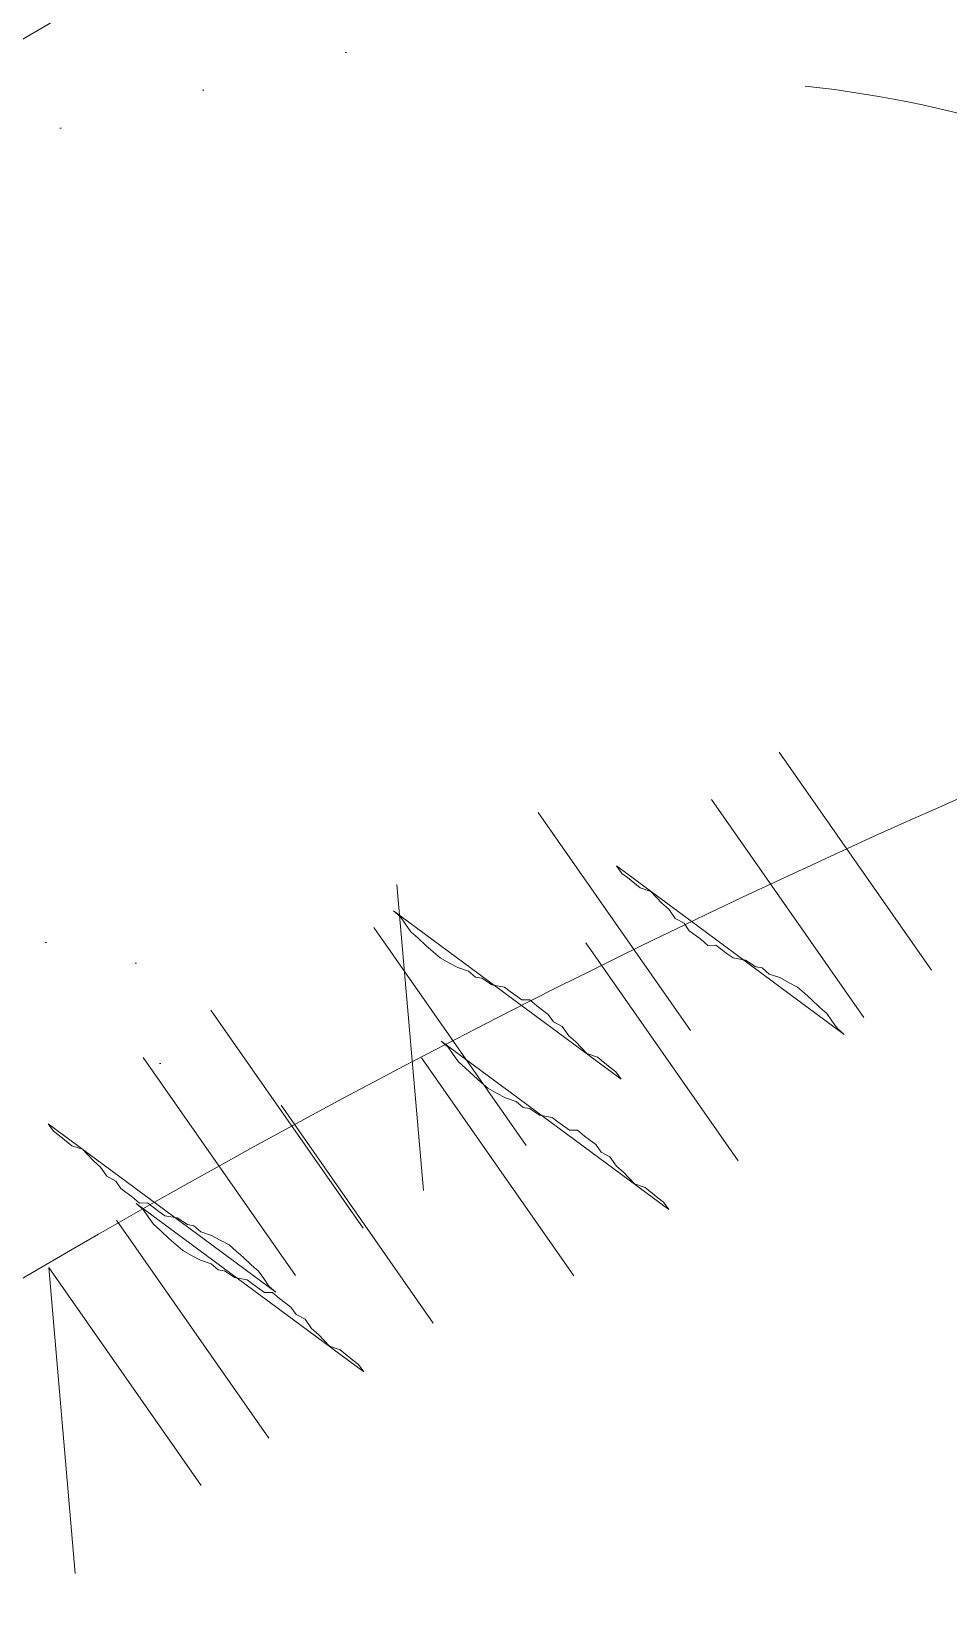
# Model space of a CAD drawing. Extents: x 25752 to 73233, y 27827 to 61602.
# Drawn here: x 59816.5 to 59885.9, y 47915.9 to 48035.6 of the extents above; entities that cross this region are included whole.
import ezdxf

# ---------------------------------------------------------------- set-up
doc = ezdxf.new("R2010")
doc.units = 0
doc.header["$LTSCALE"] = 1000
doc.header["$MEASUREMENT"] = 0
for name, color, linetype, lineweight in [('配景图块－家具立面', 252, 'Continuous', 9), ('铺地', 8, 'Continuous', 5), ('陈设', 31, 'Continuous', 5)]:
    doc.layers.add(name, color=color, linetype=linetype, lineweight=lineweight)

# ---------------------------------------------------------------- blocks, each defined once
blk = doc.blocks.new('keting-01')
at = {"layer": '陈设'}
h = blk.add_hatch(dxfattribs=at)
h.set_pattern_fill('DOTS', color=8, scale=304.8, style=0)
h.set_pattern_definition([(360, (18162.58683531021, 25617.30413790274), (9.525, 19.05), [0, -19.05])])
edge = h.paths.add_edge_path()
edge.add_spline(control_points=[(996.0713303628145, 863.5908750832896), (987.8386285043089, 865.249062579649), (979.6290772076463, 866.8703409121372), (953.8046428019879, 871.8115154706757), (936.2674978222931, 874.9332216072362), (901.3564025760861, 880.3358279757667), (884.0475129705155, 882.5680708720465), (843.5278039620025, 886.746823094727), (820.2507946590194, 888.4518537753029), (749.6108987083426, 892.7779565799283), (701.3337347968481, 894.618957277853), (627.9680007197894, 900.9026336313109), (603.3749709839467, 903.5774288240355), (566.4484742425848, 909.1011380929267), (554.1336054278072, 911.1946513882722), (529.5235732987057, 915.9968669301015), (517.1714435715694, 918.7274998116773), (490.3756448621862, 925.4178034765064), (476.0802774102194, 929.4496035207412), (452.3256658747559, 936.4561370372539), (442.7341582282679, 939.3740820792736), (433.2446362406481, 942.261107346334)], knot_values=[0.007594318894714291, 0.007594318894714291, 0.007594318894714291, 0.007594318894714291, 1.009331685129112, 1.009331685129112, 3.166903830014817, 3.166903830014817, 5.324475974900523, 5.324475974900523, 8.146713981276132, 8.146713981276132, 13.78698518195698, 13.78698518195698, 16.6071207822974, 16.6071207822974, 18.01718858246761, 18.01718858246761, 19.42725638263783, 19.42725638263783, 21.11840045899928, 21.11840045899928, 22.2881602581128, 22.2881602581128, 22.2881602581128, 22.2881602581128], degree=3, periodic=0)
edge.add_ellipse((-77.48649606085382, -800.0763045151252), major_axis=(-1283.858626616139, 1283.858626616139), ratio=0.9999999999999818, start_angle=-61.33743676422674, end_angle=-48.55714826964773)
edge.add_ellipse((147.8141850942047, -800.0763045151252), major_axis=(1283.858626616115, 1283.858626616115), ratio=0.9999999999999885, start_angle=48.5571482696466, end_angle=61.33743676426361)
edge.add_spline(control_points=[(-362.9169472076464, 942.2611073462176), (-372.4064691951498, 939.3740820792154), (-381.9979768417543, 936.4561370371375), (-405.7525883766357, 929.4496035208576), (-420.0479558280203, 925.4178034767974), (-446.8437545358902, 918.7274998123175), (-459.1958842620952, 915.9968669308582), (-483.8059163887519, 911.1946513893781), (-496.1207852023654, 909.1011380941491), (-533.0472819404677, 903.5774288254324), (-557.6403116740985, 900.9026336325915), (-611.6581250126474, 896.2760806423612), (-640.9893235403579, 894.6019140569842), (-669.9649956822395, 893.036922814732)], knot_values=[0.007594318904541566, 0.007594318904541566, 0.007594318904541566, 0.007594318904541566, 1.177354118008585, 1.177354118008585, 2.868498194319651, 2.868498194319651, 4.278565994361959, 4.278565994361959, 5.688633794404266, 5.688633794404266, 8.508769394488882, 8.508769394488882, 11.91787256770212, 11.91787256770212, 11.91787256770212, 11.91787256770212], degree=3, periodic=0)
edge.add_ellipse((-690.3545186583651, 887.7951286538737), major_axis=(-14.8863872921046, 14.8863872921046), ratio=0.9999999999995667, start_angle=225.8035234418923, end_angle=239.417541532368, ccw=False)
edge.add_ellipse((-1021.224653691403, 764.549575428071), major_axis=(-263.7332285244026, 263.7332285244026), ratio=0.9999999999994231, start_angle=234.5429178462428, end_angle=244.3434878472222, ccw=False)
edge.add_ellipse((-545.4026927228551, 1473.910637742491), major_axis=(464.1965283956217, 464.1965283956217), ratio=0.9999999999999988, start_angle=215.5301837112753, end_angle=236.2784491778619)
edge.add_ellipse((-116.4895104428288, 4898.453169354412), major_axis=(2884.587237370078, 2884.587237370078), ratio=1, start_angle=220.7753203818918, end_angle=231.6420249032678)
edge.add_ellipse((703.8265827595023, 1753.867807273753), major_axis=(-687.3524551223126, 687.3524551223126), ratio=0.9999999999999951, start_angle=113.9930274311128, end_angle=139.4777875760855)
edge.add_ellipse((803.3696362192277, 772.3616992990137), major_axis=(18.88655356571336, 18.88655356571336), ratio=0.999999999999889, start_angle=29.349690518414718, end_angle=107.31395154978779, ccw=False)
edge.add_ellipse((582.0949540698202, 537.5616818803828), major_axis=(245.0239564003844, 245.0239564003844), ratio=0.9999999999999977, start_angle=326.06965526290503, end_angle=363.74867896470926, ccw=False)
edge.add_ellipse((782.0569143572357, 287.1395743794274), major_axis=(-245.0406506768896, 245.0406506768896), ratio=0.9999999999729834, start_angle=289.4364312615882, end_angle=291.1525348597326, ccw=False)
edge.add_ellipse((2297.740822082967, 545.9582504187129), major_axis=(-966.7610353427459, 966.7610353427459), ratio=0.9999999999999937, start_angle=35.30528515153998, end_angle=42.74492259143477, ccw=False)
edge.add_ellipse((1141.667108909693, 731.1284608243732), major_axis=(139.1840901862562, 139.1840901862562), ratio=0.9999999999998591, start_angle=92.70420918075928, end_angle=121.7648417998393, ccw=False)
edge = h.paths.add_edge_path()
edge.add_ellipse((1101.918267338537, 809.3025705468026), major_axis=(-54.2011694401335, 54.2011694401335), ratio=0.9999999999999156, start_angle=248.1334738211491, end_angle=277.7178630449272)
edge.add_ellipse((1076.469573644921, 764.9464125772356), major_axis=(-90.17858370672025, 90.17858370672026), ratio=0.9999999999997502, start_angle=-79.30676778778508, end_angle=-64.31921627686972)
edge.add_ellipse((-296.995434705168, 651.4936658183578), major_axis=(1014.580495176632, 1014.580495176632), ratio=0.9999999999999984, start_angle=303.32411686118166, end_angle=324.37804893725087, ccw=False)
edge.add_spline(control_points=[(1108.148602955276, 361.1190873634769), (1110.136375368107, 360.9395735422149), (1118.851643845905, 360.1629144363105), (1127.953862196533, 359.6286005796865), (1136.498063597945, 358.8512076107436)], knot_values=[0, 0, 0, 0, 0.2418033642713523, 1.052830296575082, 1.052830296575082, 1.052830296575082, 1.052830296575082], degree=3, periodic=0)
edge.add_ellipse((1133.497794231167, 324.3855359081645), major_axis=(-24.46307566700356, 24.46307566700356), ratio=0.9999999999999188, start_angle=238.7767705824798, end_angle=310.27284356007203, ccw=False)
edge.add_ellipse((-2508.813566227327, 624.5515211943421), major_axis=(2607.446179105898, 2607.446179105898), ratio=0.999999999999999, start_angle=310.4593117003497, end_angle=318.3404531218047)
edge = h.paths.add_edge_path()
edge.add_ellipse((-1031.590578305419, 809.3025705465116), major_axis=(54.20116944015222, 54.20116944015222), ratio=0.9999999999995934, start_angle=82.28213695507955, end_angle=111.8665261788591)
edge.add_ellipse((2579.141255260445, 624.5515211949823), major_axis=(-2607.446179106048, 2607.446179106049), ratio=0.9999999999999925, start_angle=41.65954687821016, end_angle=49.54410408661445)
edge.add_ellipse((-1063.138307445566, 324.2252916574944), major_axis=(24.46307566700256, 24.46307566700256), ratio=0.9999999999999033, start_angle=49.98346972011012, end_angle=121.3236457343994, ccw=False)
edge.add_spline(control_points=[(-1066.143605310703, 358.690525254875), (-1062.783122170367, 358.996772701852), (-1059.659696693998, 359.2463994749123), (-1056.694063436356, 359.4704228297924)], knot_values=[0, 0, 0, 0, 0.3189857557440551, 0.3189857557440551, 0.3189857557440551, 0.3189857557440551], degree=3, periodic=0)
edge.add_ellipse((2166.821021849522, 749.914078490925), major_axis=(2296.028718604327, 2296.028718604327), ratio=0.9999999999999991, start_angle=132.8754075785099, end_angle=141.9062269296692, ccw=False)
edge = h.paths.add_edge_path()
edge.add_ellipse((-635.3614413564792, 614.8597379613784), major_axis=(201.0565212141125, 201.0565212141125), ratio=0.9999999999999994, start_angle=219.8560000035077, end_angle=290.9319768433341)
edge.add_ellipse((-399.5050116856582, 697.3351374629419), major_axis=(141.3163031800011, 141.3163031800011), ratio=0.9999999999999929, start_angle=231.8281592482279, end_angle=294.8810682384705)
edge.add_ellipse((-58.50481420382857, 130.5610611776938), major_axis=(-368.4761261597796, 368.4761261597795), ratio=0.9999999999999991, start_angle=285.52623263396157, end_angle=332.11357467867344, ccw=False)
edge.add_ellipse((469.8066690799315, 776.027095969941), major_axis=(-235.293706831595, 235.293706831595), ratio=0.9999999999999817, start_angle=80.19826500577827, end_angle=130.5062586859865)
edge.add_ellipse((682.046916129184, 526.5308612888912), major_axis=(178.2628612539982, 178.2628612539982), ratio=0.9999999999999981, start_angle=154.0384846775883, end_angle=216.6923729745889)
edge.add_ellipse((1096.802542923717, 604.6498504911433), major_axis=(-394.2525525941339, 394.252552594134), ratio=0.999999999999949, start_angle=80.98112304628877, end_angle=109.8781780001218)
edge.add_ellipse((81.6952970182756, 14361.16825844161), major_axis=(-10099.29640554323, 10099.29640554323), ratio=0.9999999999995927, start_angle=138.1241672681158, end_angle=138.7143909774701)
edge.add_spline(control_points=[(1006.961830939166, 108.6085719899856), (1007.363344130339, 114.9970480263582), (1007.454428465106, 121.4929060100112), (1007.199459466501, 128.3166593944188)], knot_values=[2.293510373809953, 2.293510373809953, 2.293510373809953, 2.293510373809953, 2.979732802934619, 2.979732802934619, 2.979732802934619, 2.979732802934619], degree=3, periodic=0)
edge.add_spline(control_points=[(1007.199459466501, 128.3166593944188), (1007.056142148329, 132.1522709439159), (1006.394062284846, 142.4749772372306), (1004.522849050001, 156.9979462881456), (992.0258315125247, 153.6702440436347), (988.5933109238977, 157.0695412120549), (987.1594260093989, 159.5937389279716)], knot_values=[2.979732802934619, 2.979732802934619, 2.979732802934619, 2.979732802934619, 3.36545639614831, 3.990521829336836, 4.278466320926378, 4.605763273049225, 4.605763273049225, 4.605763273049225, 4.605763273049225], degree=3, periodic=0)
edge.add_spline(control_points=[(987.1594260093989, 159.5937389279716), (985.7204994963249, 162.1268118276494), (984.6764873770298, 165.380762527755), (983.6324752577348, 168.6347132280353)], knot_values=[4.605763273049225, 4.605763273049225, 4.605763273049225, 4.605763273049225, 4.934211014792284, 4.934211014792284, 4.934211014792284, 4.934211014792284], degree=3, periodic=0)
edge.add_ellipse((2297.740822082967, 545.9582504187129), major_axis=(-966.7610353430241, 966.761035343024), ratio=0.9999999999998376, start_angle=52.795632896919415, end_angle=61.02050574382298, ccw=False)
edge.add_ellipse((697.9145912433742, 481.1212555931415), major_axis=(-193.2577183695978, 193.2577183695977), ratio=0.9999999999999212, start_angle=165.6335501199894, end_angle=198.8130742464472, ccw=False)
edge.add_ellipse((987.5689921147423, 481.2092158006271), major_axis=(197.4361382076936, 197.4361382076936), ratio=0.9999999999998674, start_angle=151.0252170128921, end_angle=192.4102655699839, ccw=False)
edge.add_ellipse((872.4652319916058, 801.2413249782403), major_axis=(300.9884463597922, 300.9884463597923), ratio=0.9999999999999813, start_angle=177.8463850309959, end_angle=203.8962665094932, ccw=False)
edge.add_ellipse((886.4243425853783, 285.6783404281014), major_axis=(-280.5584644205587, 280.5584644205586), ratio=0.9999999999996602, start_angle=2.0533838449994732, end_angle=10.260448050109005, ccw=False)
edge.add_spline(control_points=[(595.9934426442487, 556.0040629839059), (602.4018513633637, 564.1422486366355), (618.4675662182271, 584.5444695093902), (560.9736075192923, 575.6567985196598), (529.1059395032935, 596.5780363008962), (474.9238256493118, 621.3288819395821), (415.2595064755296, 591.6954341397504), (340.9271842219168, 609.1883606316987), (261.9902330305194, 623.6756329140626), (229.1386710400693, 677.9326262066606), (178.6444096356863, 685.7719019984361), (189.3899977983674, 715.6425413673278), (173.7849215685856, 716.9934724339982), (165.6612177520292, 717.6121500710142)], knot_values=[28.72622828787619, 28.72622828787619, 28.72622828787619, 28.72622828787619, 29.65137003608691, 31.04553471454428, 32.97090723718488, 34.80045963000916, 37.53798117998499, 40.13244696109814, 43.73799823656201, 46.29924793153518, 47.53881564063179, 48.20545028199999, 48.98405692497199, 48.98405692497199, 48.98405692497199, 48.98405692550385], degree=3, periodic=0)
edge.add_ellipse((18.62507486331742, -4997.741153196723), major_axis=(-4042.702252732715, 4042.702252732715), ratio=0.9999999999999977, start_angle=-46.47369586912973, end_angle=-42.84626635100496)
edge.add_spline(control_points=[(-196.2340660261689, 715.4644757015049), (-208.8575831012568, 714.1898179298732), (-231.1373375068652, 711.301770086342), (-259.3318401137367, 671.6945340897655), (-321.67682123743, 652.850656854629), (-379.5356295341626, 620.6237012119964), (-444.5238694277359, 630.861494119803), (-465.1179062118754, 597.4442924734321), (-544.0760743449209, 568.0265953844064), (-524.7681710667675, 567.5076862247661)], knot_values=[0, 0, 0, 1.163513729807164e-12, 1.426783815582302, 2.507845637052222, 5.446644405802077, 8.794161911986935, 10.36550993041577, 12.19506232323765, 14.47634677036475, 14.47634677036475, 14.47634677036475, 14.47634677036475], degree=3, periodic=0)
edge.add_ellipse((-756.0246989517473, 924.870957973355), major_axis=(300.9884463598087, 300.9884463598087), ratio=0.9999999999999547, start_angle=233.1899730444863, end_angle=257.9076692015958, ccw=False)
edge.add_ellipse((-939.7393269962631, 638.6571184380446), major_axis=(197.4361382076993, 197.4361382076993), ratio=0.9999999999999556, start_angle=244.6759739839959, end_angle=286.0610225410798, ccw=False)
edge.add_ellipse((-657.4306535270298, 573.8381970869959), major_axis=(-193.2577183704306, 193.2577183704306), ratio=0.9999999999956852, start_angle=85.14470269029368, end_angle=91.45268943398088, ccw=False)
edge.add_ellipse((-2122.789457567385, 542.7427645198768), major_axis=(-894.3411277871842, 894.3411277871842), ratio=0.9999999999998531, start_angle=208.0880272447276, end_angle=218.4118439115923, ccw=False)
edge.add_spline(control_points=[(-912.6986819964368, 174.8128519249731), (-914.3419047960779, 169.8037326467456), (-915.9851275954861, 164.7946133684018), (-919.0608770635445, 162.4413558801753)], knot_values=[4.42752981046754, 4.42752981046754, 4.42752981046754, 4.42752981046754, 4.934211014792284, 4.934211014792284, 4.934211014792284, 4.934211014792284], degree=3, periodic=0)
edge.add_ellipse((-1027.898065884248, 610.1037862319499), major_axis=(325.7661624684434, 325.7661624684433), ratio=0.9999999999999749, start_angle=238.6648212037559, end_angle=277.816367146285)
h = blk.add_hatch(dxfattribs=at)
h.set_pattern_fill('DOTS', color=8, scale=162.56, angle=14.82400259601741, style=0)
h.set_pattern_definition([(14.82400259601742, (4836.366016332875, 17139.19586050097), (2.3114750246387, 11.12155938753516), [0, -10.15999999999999])])
edge = h.paths.add_edge_path(flags=17)
edge.add_ellipse((-519.1439025870932, 762.2042342543718), major_axis=(21.14502328860399, 21.14502328860399), ratio=0.9999999999999227, start_angle=217.598370494964, end_angle=267.39462829812675, ccw=False)
edge.add_ellipse((-537.164517506928, 656.8479491472244), major_axis=(54.45877196658473, 54.45877196658473), ratio=0.999999999999866, start_angle=350.65844968254294, end_angle=394.3991949743683, ccw=False)
edge.add_ellipse((-516.9501930261322, 701.7574595074402), major_axis=(-29.95442116378443, 29.95442116378443), ratio=0.9999999999998381, start_angle=224.9828587922299, end_angle=289.9024488496004)
edge = h.paths.add_edge_path(flags=17)
edge.add_ellipse((-268.9012063805421, 118.0461821601493), major_axis=(-437.6135387341282, 437.6135387341282), ratio=0.9999999999840347, start_angle=-26.32292343229813, end_angle=-25.58827127859119)
edge.add_ellipse((-472.1012531904853, 651.9236041483819), major_axis=(-35.27276074935165, 35.27276074935165), ratio=0.9999999999999832, start_angle=246.3633945223265, end_angle=317.8577408210059, ccw=False)
edge.add_ellipse((-407.3491173858347, 676.690143339074), major_axis=(-13.75234945515317, 13.75234945515317), ratio=0.9999999999999909, start_angle=-72.18619439915022, end_angle=64.8217797418078, ccw=False)
edge.add_ellipse((-443.9371503046423, 625.1105849205924), major_axis=(58.36219010513094, 58.36219010513094), ratio=0.9999999999999907, start_angle=11.56752916311502, end_angle=61.28906160823021)
edge = h.paths.add_edge_path()
edge.add_ellipse((-425.4547496489249, 468.2156776812044), major_axis=(-220.0337383788228, 220.0337383788228), ratio=0.9999999999999688, start_angle=-23.32578200306534, end_angle=26.28458598788795)
edge.add_spline(control_points=[(-720.1757704019547, 568.0616188914282), (-724.1126861067023, 559.5518392391969), (-729.1230209034402, 548.7218270415324), (-722.1788345618406, 542.4840992808458), (-720.3808340353426, 541.3396552748163)], knot_values=[0, 0, 0, 0, 1.42238482592121, 1.810204922351612, 1.810204922351612, 1.810204922351612, 1.810204922351612], degree=3, periodic=0)
edge.add_ellipse((-268.9012063769624, 118.0461821584613), major_axis=(437.6135387384768, 437.6135387384769), ratio=0.99999999999961, start_angle=87.25263749308863, end_angle=91.84549474957328, ccw=False)
edge.add_ellipse((-419.3596846963046, 494.8536052366253), major_axis=(196.4563008926624, 196.4563008926624), ratio=0.9999999999999459, start_angle=66.89079912288321, end_angle=117.98945326683679, ccw=False)
edge.add_ellipse((-326.5521458889125, 374.6258958802209), major_axis=(301.2260797398521, 301.2260797398521), ratio=0.9999999999999956, start_angle=389.56745048290304, end_angle=432.4529716565977, ccw=False)
edge.add_ellipse((-65.63578831939958, -110.8210009536706), major_axis=(-642.1611214507669, 642.1611214507669), ratio=0.999999999999835, start_angle=321.74637887917953, end_angle=324.3508728240508, ccw=False)
edge.add_spline(control_points=[(-172.3207264993107, 791.0438091878896), (-173.0406314915745, 794.3510192702524), (-177.5621041331906, 803.7592005331535), (-188.5103892912157, 803.5802000950789), (-195.9014523802325, 803.4593589303549)], knot_values=[0, 0, 0, 0, 0.5819764206049407, 1.791185280154921, 1.791185280154921, 1.791185280154921, 1.791185280154921], degree=3, periodic=0)
edge.add_ellipse((-310.588310538209, 350.0807654595119), major_axis=(330.6850650178454, 330.6850650178453), ratio=0.9999999999999977, start_angle=30.80422389370577, end_angle=74.43044399808288)
edge = h.paths.add_edge_path()
edge.add_spline(control_points=[(-184.02270455088, 765.4202955260407), (-178.7685652549844, 770.4592218788457), (-171.4651442120085, 777.4634900736273), (-171.7042187721236, 788.2116013358464), (-172.3207264993107, 791.0438091878896)], knot_values=[1.791185280154921, 1.791185280154921, 1.791185280154921, 1.791185280154921, 3.069002213139684, 3.567391534373676, 3.567391534373676, 3.567391534373676, 3.567391534373676], degree=3, periodic=0)
edge.add_ellipse((-65.63578831939958, -110.8210009536706), major_axis=(642.1611214519006, 642.1611214519005), ratio=0.9999999999993392, start_angle=51.74637887920161, end_angle=54.3508728240713)
edge.add_ellipse((-507.7083576456644, 994.6399603226455), major_axis=(-255.5169101381771, 255.5169101381771), ratio=0.9999999999999863, start_angle=145.8922033348512, end_angle=189.5904192882054, ccw=False)
edge.add_ellipse((-653.8920481570531, 961.5946925718454), major_axis=(273.4511480315422, 273.4511480315423), ratio=0.9999999999999933, start_angle=220.3807436132537, end_angle=258.6817611968143, ccw=False)
edge.add_ellipse((-268.9012063769624, 118.0461821584613), major_axis=(-437.6135387383082, 437.6135387383082), ratio=0.9999999999988526, start_angle=-2.747362506916546, end_angle=1.845494749579979)
edge.add_spline(control_points=[(-720.3808340353426, 541.3396552748163), (-717.6522013170179, 539.6028552498901), (-707.1904422369553, 535.6688909807708), (-697.8251601859229, 535.2074981800979), (-691.54221590003, 534.8979607583606)], knot_values=[1.810204922351612, 1.810204922351612, 1.810204922351612, 1.810204922351612, 2.398757922429805, 3.598446597238173, 3.598446597238173, 3.598446597238173, 3.598446597238173], degree=3, periodic=0)
edge.add_ellipse((-673.966593976249, 887.778286769113), major_axis=(-249.833371441272, 249.833371441272), ratio=0.9999999999999963, start_angle=132.1486721113125, end_angle=176.9724953827164)
edge.add_ellipse((-424.9174051396549, 901.4550634215702), major_axis=(-195.6217202257924, 195.6217202257924), ratio=0.9999999999999788, start_angle=132.3564968236814, end_angle=195.5463068146161)
h = blk.add_hatch(dxfattribs=at)
h.set_pattern_fill('DOTS', color=8, scale=101.6, angle=-12.91376044602294, style=0)
h.set_pattern_definition([(347.0862395539771, (-84801.83881072572, -1656.016197081772), (4.51382122238878, 5.479830560547713), [0, -6.35])])
edge = h.paths.add_edge_path()
edge.add_ellipse((-1021.22465369181, 764.5495754291769), major_axis=(263.7332285246068, 263.7332285246068), ratio=0.9999999999997669, start_angle=303.12070418913345, end_angle=311.899757270034, ccw=False)
edge.add_ellipse((-644.6762638432556, 562.7463572011911), major_axis=(88.78394883066672, 88.78394883066672), ratio=0.9999999999999645, start_angle=365.10604803737283, end_angle=410.2831013168486, ccw=False)
edge.add_ellipse((-884.8509373744309, 425.4674656944117), major_axis=(280.5584644203656, 280.5584644203656), ratio=0.9999999999997499, start_angle=351.0708815296273, end_angle=368.4913891802111)
at = {"layer": '陈设', "color": 8, "linetype": 'Continuous'}
for p, q in [((-520.2697828665259, 672.5900505270401), (-530.7530873832293, 687.5919455364638)), ((-520.2697828665259, 672.5900505270401), (-530.7530873832293, 687.5919455364638)), ((-520.2697828665259, 672.5900505270401), (-530.7530873832293, 687.5919455364638)), ((-520.2697828665259, 672.5900505270401), (-530.7530873832293, 687.5919455364638)), ((-524.9335153826396, 669.3310403739451), (-535.416819899343, 684.3329353833687)), ((-524.9335153826396, 669.3310403739451), (-535.416819899343, 684.3329353833687)), ((-524.9335153826396, 669.3310403739451), (-535.416819899343, 684.3329353833687)), ((-524.9335153826396, 669.3310403739451), (-535.416819899343, 684.3329353833687)), ((-547.338471475523, 683.4445399675751), (-536.8551669588196, 668.4426449581515)), ((-547.338471475523, 683.4445399675751), (-536.8551669588196, 668.4426449581515)), ((-547.338471475523, 683.4445399675751), (-536.8551669588196, 668.4426449581515)), ((-547.338471475523, 683.4445399675751), (-536.8551669588196, 668.4426449581515)), ((-557.0670304414234, 678.4875063362997), (-555.2449434545706, 657.4331638996955)), ((-557.0670304414234, 678.4875063362997), (-555.2449434545706, 657.4331638996955)), ((-557.0670304414234, 678.4875063362997), (-555.2449434545706, 657.4331638996955)), ((-558.6646790145896, 675.5298010243278), (-548.1813744979154, 660.5279060149333)), ((-558.6646790145896, 675.5298010243278), (-548.1813744979154, 660.5279060149333)), ((-558.6646790145896, 675.5298010243278), (-548.1813744979154, 660.5279060149333)), ((-558.6646790145896, 675.5298010243278), (-548.1813744979154, 660.5279060149333)), ((-544.0569706072565, 674.4836057467619), (-533.5736660905532, 659.4817107373383)), ((-544.0569706072565, 674.4836057467619), (-533.5736660905532, 659.4817107373383)), ((-544.0569706072565, 674.4836057467619), (-533.5736660905532, 659.4817107373383)), ((-544.0569706072565, 674.4836057467619), (-533.5736660905532, 659.4817107373383)), ((-559.3904806439532, 654.8515933312592), (-569.8737851606566, 669.8534883406828)), ((-559.3904806439532, 654.8515933312592), (-569.8737851606566, 669.8534883406828)), ((-559.3904806439532, 654.8515933312592), (-569.8737851606566, 669.8534883406828)), ((-559.3904806439532, 654.8515933312592), (-569.8737851606566, 669.8534883406828)), ((-564.0542131600669, 651.5925831781933), (-574.5375176767702, 666.5944781876169)), ((-564.0542131600669, 651.5925831781933), (-574.5375176767702, 666.5944781876169)), ((-564.0542131600669, 651.5925831781933), (-574.5375176767702, 666.5944781876169)), ((-564.0542131600669, 651.5925831781933), (-574.5375176767702, 666.5944781876169)), ((-555.3831781464978, 666.5688668035145), (-544.8998736298236, 651.56697179412)), ((-555.3831781464978, 666.5688668035145), (-544.8998736298236, 651.56697179412)), ((-555.3831781464978, 666.5688668035145), (-544.8998736298236, 651.56697179412)), ((-555.3831781464978, 666.5688668035145), (-544.8998736298236, 651.56697179412)), ((-565.0503845809726, 663.309713957482), (-554.5670800640946, 648.3078189481748)), ((-565.0503845809726, 663.309713957482), (-554.5670800640946, 648.3078189481748)), ((-565.0503845809726, 663.309713957482), (-554.5670800640946, 648.3078189481748)), ((-565.0503845809726, 663.309713957482), (-554.5670800640946, 648.3078189481748)), ((-576.3765921200684, 655.3949750142638), (-565.893287603365, 640.3930800049275)), ((-576.3765921200684, 655.3949750142638), (-565.893287603365, 640.3930800049275)), ((-576.3765921200684, 655.3949750142638), (-565.893287603365, 640.3930800049275)), ((-576.3765921200684, 655.3949750142638), (-565.893287603365, 640.3930800049275)), ((-581.040324636182, 652.1359648611397), (-570.5570201194787, 637.1340698517452)), ((-581.040324636182, 652.1359648611397), (-570.5570201194787, 637.1340698517452)), ((-581.040324636182, 652.1359648611397), (-579.2182376493001, 631.0816224246519)), ((-581.040324636182, 652.1359648611397), (-570.5570201194787, 637.1340698517452)), ((-581.040324636182, 652.1359648611397), (-579.2182376493001, 631.0816224246519)), ((-581.040324636182, 652.1359648611397), (-570.5570201194787, 637.1340698517452)), ((-581.040324636182, 652.1359648611397), (-579.2182376493001, 631.0816224246519))]:
    blk.add_line(p, q, dxfattribs=at)
for points in [[(-541.9533741445048, 679.7651998673682), (-541.5976764649386, 679.2561867756303), (-541.203649932344, 678.9633513766457), (-540.326672447205, 678.2504273058148), (-539.5892149488791, 678.0081874738098), (-538.8399563094717, 677.2070052305935), (-538.3570053569274, 676.786916558689), (-537.9123832574114, 676.1506501940603), (-537.3028452795115, 675.8190203691775), (-536.9471475999453, 675.3100072774396), (-536.159094534727, 674.7243364795286), (-535.6761435821827, 674.3042478077114), (-535.1165349237272, 674.316514521488), (-534.3284818583634, 673.730843723577), (-533.9344553257397, 673.4380083246506), (-533.0697445544647, 673.2846929124789), (-532.3706159091671, 672.826275387546), (-531.9382605235442, 672.7496176814893), (-531.4553095709998, 672.3295290095848), (-530.7178520726738, 672.0872891775798), (-530.1076478471514, 671.7561249255086), (-529.4974436216289, 671.424960673583), (-529.0144926692592, 671.0048720017076), (-528.5315417167149, 670.584783329803), (-527.960131917207, 670.0381076325139), (-527.4771809646627, 669.6180189606384), (-527.1214832850965, 669.1090058689006), (-526.7657856055303, 668.5999927771627), (-526.2828346529859, 668.1799041052582)], [(-541.9533741445048, 679.7651998673682), (-541.5976764649386, 679.2561867756303), (-541.203649932344, 678.9633513766457), (-540.326672447205, 678.2504273058148), (-539.5892149488791, 678.0081874738098), (-538.8399563094717, 677.2070052305935), (-538.3570053569274, 676.786916558689), (-537.9123832574114, 676.1506501940603), (-537.3028452795115, 675.8190203691775), (-536.9471475999453, 675.3100072774396), (-536.159094534727, 674.7243364795286), (-535.6761435821827, 674.3042478077114), (-535.1165349237272, 674.316514521488), (-534.3284818583634, 673.730843723577), (-533.9344553257397, 673.4380083246506), (-533.0697445544647, 673.2846929124789), (-532.3706159091671, 672.826275387546), (-531.9382605235442, 672.7496176814893), (-531.4553095709998, 672.3295290095848), (-530.7178520726738, 672.0872891775798), (-530.1076478471514, 671.7561249255086), (-529.4974436216289, 671.424960673583), (-529.0144926692592, 671.0048720017076), (-528.5315417167149, 670.584783329803), (-527.960131917207, 670.0381076325139), (-527.4771809646627, 669.6180189606384), (-527.1214832850965, 669.1090058689006), (-526.7657856055303, 668.5999927771627), (-526.2828346529859, 668.1799041052582)], [(-541.9533741445048, 679.7651998673682), (-541.5976764649386, 679.2561867756303), (-541.203649932344, 678.9633513766457), (-540.326672447205, 678.2504273058148), (-539.5892149488791, 678.0081874738098), (-538.8399563094717, 677.2070052305935), (-538.3570053569274, 676.786916558689), (-537.9123832574114, 676.1506501940603), (-537.3028452795115, 675.8190203691775), (-536.9471475999453, 675.3100072774396), (-536.159094534727, 674.7243364795286), (-535.6761435821827, 674.3042478077114), (-535.1165349237272, 674.316514521488), (-534.3284818583634, 673.730843723577), (-533.9344553257397, 673.4380083246506), (-533.0697445544647, 673.2846929124789), (-532.3706159091671, 672.826275387546), (-531.9382605235442, 672.7496176814893), (-531.4553095709998, 672.3295290095848), (-530.7178520726738, 672.0872891775798), (-530.1076478471514, 671.7561249255086), (-529.4974436216289, 671.424960673583), (-529.0144926692592, 671.0048720017076), (-528.5315417167149, 670.584783329803), (-527.960131917207, 670.0381076325139), (-527.4771809646627, 669.6180189606384), (-527.1214832850965, 669.1090058689006), (-526.7657856055303, 668.5999927771627), (-526.2828346529859, 668.1799041052582)], [(-541.9533741445048, 679.7651998673682), (-541.5976764649386, 679.2561867756303), (-541.203649932344, 678.9633513766457), (-540.326672447205, 678.2504273058148), (-539.5892149488791, 678.0081874738098), (-538.8399563094717, 677.2070052305935), (-538.3570053569274, 676.786916558689), (-537.9123832574114, 676.1506501940603), (-537.3028452795115, 675.8190203691775), (-536.9471475999453, 675.3100072774396), (-536.159094534727, 674.7243364795286), (-535.6761435821827, 674.3042478077114), (-535.1165349237272, 674.316514521488), (-534.3284818583634, 673.730843723577), (-533.9344553257397, 673.4380083246506), (-533.0697445544647, 673.2846929124789), (-532.3706159091671, 672.826275387546), (-531.9382605235442, 672.7496176814893), (-531.4553095709998, 672.3295290095848), (-530.7178520726738, 672.0872891775798), (-530.1076478471514, 671.7561249255086), (-529.4974436216289, 671.424960673583), (-529.0144926692592, 671.0048720017076), (-528.5315417167149, 670.584783329803), (-527.960131917207, 670.0381076325139), (-527.4771809646627, 669.6180189606384), (-527.1214832850965, 669.1090058689006), (-526.7657856055303, 668.5999927771627), (-526.2828346529859, 668.1799041052582)], [(-541.6448202527536, 665.095641530992), (-542.0005179322907, 665.6046546227299), (-542.3945444649144, 665.8974900216563), (-543.2715219500533, 666.610414092429), (-544.0089794485539, 666.8526539245504), (-544.7587036607147, 667.6545024152147), (-545.241654613259, 668.0745910870901), (-545.6862767125713, 668.7108574518061), (-546.295814690704, 669.042487276718), (-546.6515123700665, 669.5515003684268), (-547.4395654354594, 670.1371711662505), (-547.9225163878291, 670.557259838155), (-548.4821250464593, 670.5449931243784), (-549.269712538895, 671.1299976746959), (-549.6637390715186, 671.4228330735932), (-550.5284498427936, 671.5761484858813), (-551.2275784880621, 672.0345660106977), (-551.6599338737142, 672.1112237168127), (-552.1428848262585, 672.5313123886881), (-552.8803423247591, 672.7735522207804), (-553.490546550107, 673.1047164727352), (-554.1007507756294, 673.4358807248063), (-554.5837017281738, 673.8559693965944), (-555.066652680689, 674.276058068499), (-555.6385280530085, 674.8234000132652), (-556.1214790055528, 675.2434886851697), (-556.477176685119, 675.7525017768785), (-556.8328743646562, 676.2615148687037), (-557.3158253172005, 676.6816035404918)], [(-541.6448202527536, 665.095641530992), (-542.0005179322907, 665.6046546227299), (-542.3945444649144, 665.8974900216563), (-543.2715219500533, 666.610414092429), (-544.0089794485539, 666.8526539245504), (-544.7587036607147, 667.6545024152147), (-545.241654613259, 668.0745910870901), (-545.6862767125713, 668.7108574518061), (-546.295814690704, 669.042487276718), (-546.6515123700665, 669.5515003684268), (-547.4395654354594, 670.1371711662505), (-547.9225163878291, 670.557259838155), (-548.4821250464593, 670.5449931243784), (-549.269712538895, 671.1299976746959), (-549.6637390715186, 671.4228330735932), (-550.5284498427936, 671.5761484858813), (-551.2275784880621, 672.0345660106977), (-551.6599338737142, 672.1112237168127), (-552.1428848262585, 672.5313123886881), (-552.8803423247591, 672.7735522207804), (-553.490546550107, 673.1047164727352), (-554.1007507756294, 673.4358807248063), (-554.5837017281738, 673.8559693965944), (-555.066652680689, 674.276058068499), (-555.6385280530085, 674.8234000132652), (-556.1214790055528, 675.2434886851697), (-556.477176685119, 675.7525017768785), (-556.8328743646562, 676.2615148687037), (-557.3158253172005, 676.6816035404918)], [(-541.6448202527536, 665.095641530992), (-542.0005179322907, 665.6046546227299), (-542.3945444649144, 665.8974900216563), (-543.2715219500533, 666.610414092429), (-544.0089794485539, 666.8526539245504), (-544.7587036607147, 667.6545024152147), (-545.241654613259, 668.0745910870901), (-545.6862767125713, 668.7108574518061), (-546.295814690704, 669.042487276718), (-546.6515123700665, 669.5515003684268), (-547.4395654354594, 670.1371711662505), (-547.9225163878291, 670.557259838155), (-548.4821250464593, 670.5449931243784), (-549.269712538895, 671.1299976746959), (-549.6637390715186, 671.4228330735932), (-550.5284498427936, 671.5761484858813), (-551.2275784880621, 672.0345660106977), (-551.6599338737142, 672.1112237168127), (-552.1428848262585, 672.5313123886881), (-552.8803423247591, 672.7735522207804), (-553.490546550107, 673.1047164727352), (-554.1007507756294, 673.4358807248063), (-554.5837017281738, 673.8559693965944), (-555.066652680689, 674.276058068499), (-555.6385280530085, 674.8234000132652), (-556.1214790055528, 675.2434886851697), (-556.477176685119, 675.7525017768785), (-556.8328743646562, 676.2615148687037), (-557.3158253172005, 676.6816035404918)], [(-541.6448202527536, 665.095641530992), (-542.0005179322907, 665.6046546227299), (-542.3945444649144, 665.8974900216563), (-543.2715219500533, 666.610414092429), (-544.0089794485539, 666.8526539245504), (-544.7587036607147, 667.6545024152147), (-545.241654613259, 668.0745910870901), (-545.6862767125713, 668.7108574518061), (-546.295814690704, 669.042487276718), (-546.6515123700665, 669.5515003684268), (-547.4395654354594, 670.1371711662505), (-547.9225163878291, 670.557259838155), (-548.4821250464593, 670.5449931243784), (-549.269712538895, 671.1299976746959), (-549.6637390715186, 671.4228330735932), (-550.5284498427936, 671.5761484858813), (-551.2275784880621, 672.0345660106977), (-551.6599338737142, 672.1112237168127), (-552.1428848262585, 672.5313123886881), (-552.8803423247591, 672.7735522207804), (-553.490546550107, 673.1047164727352), (-554.1007507756294, 673.4358807248063), (-554.5837017281738, 673.8559693965944), (-555.066652680689, 674.276058068499), (-555.6385280530085, 674.8234000132652), (-556.1214790055528, 675.2434886851697), (-556.477176685119, 675.7525017768785), (-556.8328743646562, 676.2615148687037), (-557.3158253172005, 676.6816035404918)], [(-538.3633193846326, 656.1347073101206), (-538.7190170641989, 656.6437204018584), (-539.1130435968225, 656.936555800843), (-539.9900210819615, 657.6494798715576), (-540.7274785802874, 657.8917197036499), (-541.4772027924482, 658.6935681944015), (-541.9601537449926, 659.1136568661896), (-542.4047758444794, 659.7499232309056), (-543.0143138224084, 660.0815530557884), (-543.3700115019747, 660.5905661475263), (-544.1580645671929, 661.17623694535), (-544.6410155197373, 661.5963256172254), (-545.2006241783383, 661.5840589034779), (-545.9882116706285, 662.1690634537954), (-546.3822382032231, 662.4618988527218), (-547.2469489745272, 662.6152142649516), (-547.9460776199703, 663.0736317898845), (-548.3784330056224, 663.1502894959995), (-548.8613839581667, 663.5703781677876), (-549.5988414564927, 663.812617999909), (-550.2090456820151, 664.143782251922), (-550.8192499073339, 664.4749465038767), (-551.3022008598782, 664.8950351757812), (-551.7851518124226, 665.3151238475693), (-552.3570271847129, 665.862465792452), (-552.8399781372573, 666.2825544642401), (-553.1956758168235, 666.7915675560653), (-553.5513734963897, 667.3005806478031), (-554.0343244489341, 667.7206693196786)], [(-538.3633193846326, 656.1347073101206), (-538.7190170641989, 656.6437204018584), (-539.1130435968225, 656.936555800843), (-539.9900210819615, 657.6494798715576), (-540.7274785802874, 657.8917197036499), (-541.4772027924482, 658.6935681944015), (-541.9601537449926, 659.1136568661896), (-542.4047758444794, 659.7499232309056), (-543.0143138224084, 660.0815530557884), (-543.3700115019747, 660.5905661475263), (-544.1580645671929, 661.17623694535), (-544.6410155197373, 661.5963256172254), (-545.2006241783383, 661.5840589034779), (-545.9882116706285, 662.1690634537954), (-546.3822382032231, 662.4618988527218), (-547.2469489745272, 662.6152142649516), (-547.9460776199703, 663.0736317898845), (-548.3784330056224, 663.1502894959995), (-548.8613839581667, 663.5703781677876), (-549.5988414564927, 663.812617999909), (-550.2090456820151, 664.143782251922), (-550.8192499073339, 664.4749465038767), (-551.3022008598782, 664.8950351757812), (-551.7851518124226, 665.3151238475693), (-552.3570271847129, 665.862465792452), (-552.8399781372573, 666.2825544642401), (-553.1956758168235, 666.7915675560653), (-553.5513734963897, 667.3005806478031), (-554.0343244489341, 667.7206693196786)], [(-538.3633193846326, 656.1347073101206), (-538.7190170641989, 656.6437204018584), (-539.1130435968225, 656.936555800843), (-539.9900210819615, 657.6494798715576), (-540.7274785802874, 657.8917197036499), (-541.4772027924482, 658.6935681944015), (-541.9601537449926, 659.1136568661896), (-542.4047758444794, 659.7499232309056), (-543.0143138224084, 660.0815530557884), (-543.3700115019747, 660.5905661475263), (-544.1580645671929, 661.17623694535), (-544.6410155197373, 661.5963256172254), (-545.2006241783383, 661.5840589034779), (-545.9882116706285, 662.1690634537954), (-546.3822382032231, 662.4618988527218), (-547.2469489745272, 662.6152142649516), (-547.9460776199703, 663.0736317898845), (-548.3784330056224, 663.1502894959995), (-548.8613839581667, 663.5703781677876), (-549.5988414564927, 663.812617999909), (-550.2090456820151, 664.143782251922), (-550.8192499073339, 664.4749465038767), (-551.3022008598782, 664.8950351757812), (-551.7851518124226, 665.3151238475693), (-552.3570271847129, 665.862465792452), (-552.8399781372573, 666.2825544642401), (-553.1956758168235, 666.7915675560653), (-553.5513734963897, 667.3005806478031), (-554.0343244489341, 667.7206693196786)], [(-538.3633193846326, 656.1347073101206), (-538.7190170641989, 656.6437204018584), (-539.1130435968225, 656.936555800843), (-539.9900210819615, 657.6494798715576), (-540.7274785802874, 657.8917197036499), (-541.4772027924482, 658.6935681944015), (-541.9601537449926, 659.1136568661896), (-542.4047758444794, 659.7499232309056), (-543.0143138224084, 660.0815530557884), (-543.3700115019747, 660.5905661475263), (-544.1580645671929, 661.17623694535), (-544.6410155197373, 661.5963256172254), (-545.2006241783383, 661.5840589034779), (-545.9882116706285, 662.1690634537954), (-546.3822382032231, 662.4618988527218), (-547.2469489745272, 662.6152142649516), (-547.9460776199703, 663.0736317898845), (-548.3784330056224, 663.1502894959995), (-548.8613839581667, 663.5703781677876), (-549.5988414564927, 663.812617999909), (-550.2090456820151, 664.143782251922), (-550.8192499073339, 664.4749465038767), (-551.3022008598782, 664.8950351757812), (-551.7851518124226, 665.3151238475693), (-552.3570271847129, 665.862465792452), (-552.8399781372573, 666.2825544642401), (-553.1956758168235, 666.7915675560653), (-553.5513734963897, 667.3005806478031), (-554.0343244489341, 667.7206693196786)], [(-581.074071921932, 662.0267426716164), (-580.7183742423658, 661.5177295798785), (-580.3243477097712, 661.2248941808648), (-579.4473702246323, 660.511970110063), (-578.7099127263064, 660.269730278058), (-577.960654086899, 659.4685480348126), (-577.4777031343547, 659.0484593629371), (-577.0330810348678, 658.4121929983085), (-576.4235430571134, 658.0805631733965), (-576.0678453773726, 657.5715500816586), (-575.2797923121543, 656.9858792837476), (-574.7968413596391, 656.5657906118722), (-574.2372327011835, 656.5780573257362), (-573.4491796359653, 655.9923865278251), (-573.0551531031961, 655.6995511288987), (-572.190442331892, 655.5462357167271), (-571.4913136865944, 655.0878181917942), (-571.0589583009714, 655.0111604857084), (-570.5760073484271, 654.591071813833), (-569.8385498501011, 654.348831981828), (-569.2283456245787, 654.0176677297568), (-568.6181413990562, 653.686503477802), (-568.1351904467156, 653.2664148059266), (-567.6522394941712, 652.8463261340512), (-567.0808296946343, 652.2996504367329), (-566.59787874209, 651.8795617648866), (-566.2421810625237, 651.3705486731487), (-565.8864833829575, 650.8615355814109), (-565.4035324304132, 650.4414469095063)], [(-581.074071921932, 662.0267426716164), (-580.7183742423658, 661.5177295798785), (-580.3243477097712, 661.2248941808648), (-579.4473702246323, 660.511970110063), (-578.7099127263064, 660.269730278058), (-577.960654086899, 659.4685480348126), (-577.4777031343547, 659.0484593629371), (-577.0330810348678, 658.4121929983085), (-576.4235430571134, 658.0805631733965), (-576.0678453773726, 657.5715500816586), (-575.2797923121543, 656.9858792837476), (-574.7968413596391, 656.5657906118722), (-574.2372327011835, 656.5780573257362), (-573.4491796359653, 655.9923865278251), (-573.0551531031961, 655.6995511288987), (-572.190442331892, 655.5462357167271), (-571.4913136865944, 655.0878181917942), (-571.0589583009714, 655.0111604857084), (-570.5760073484271, 654.591071813833), (-569.8385498501011, 654.348831981828), (-569.2283456245787, 654.0176677297568), (-568.6181413990562, 653.686503477802), (-568.1351904467156, 653.2664148059266), (-567.6522394941712, 652.8463261340512), (-567.0808296946343, 652.2996504367329), (-566.59787874209, 651.8795617648866), (-566.2421810625237, 651.3705486731487), (-565.8864833829575, 650.8615355814109), (-565.4035324304132, 650.4414469095063)], [(-581.074071921932, 662.0267426716164), (-580.7183742423658, 661.5177295798785), (-580.3243477097712, 661.2248941808648), (-579.4473702246323, 660.511970110063), (-578.7099127263064, 660.269730278058), (-577.960654086899, 659.4685480348126), (-577.4777031343547, 659.0484593629371), (-577.0330810348678, 658.4121929983085), (-576.4235430571134, 658.0805631733965), (-576.0678453773726, 657.5715500816586), (-575.2797923121543, 656.9858792837476), (-574.7968413596391, 656.5657906118722), (-574.2372327011835, 656.5780573257362), (-573.4491796359653, 655.9923865278251), (-573.0551531031961, 655.6995511288987), (-572.190442331892, 655.5462357167271), (-571.4913136865944, 655.0878181917942), (-571.0589583009714, 655.0111604857084), (-570.5760073484271, 654.591071813833), (-569.8385498501011, 654.348831981828), (-569.2283456245787, 654.0176677297568), (-568.6181413990562, 653.686503477802), (-568.1351904467156, 653.2664148059266), (-567.6522394941712, 652.8463261340512), (-567.0808296946343, 652.2996504367329), (-566.59787874209, 651.8795617648866), (-566.2421810625237, 651.3705486731487), (-565.8864833829575, 650.8615355814109), (-565.4035324304132, 650.4414469095063)], [(-581.074071921932, 662.0267426716164), (-580.7183742423658, 661.5177295798785), (-580.3243477097712, 661.2248941808648), (-579.4473702246323, 660.511970110063), (-578.7099127263064, 660.269730278058), (-577.960654086899, 659.4685480348126), (-577.4777031343547, 659.0484593629371), (-577.0330810348678, 658.4121929983085), (-576.4235430571134, 658.0805631733965), (-576.0678453773726, 657.5715500816586), (-575.2797923121543, 656.9858792837476), (-574.7968413596391, 656.5657906118722), (-574.2372327011835, 656.5780573257362), (-573.4491796359653, 655.9923865278251), (-573.0551531031961, 655.6995511288987), (-572.190442331892, 655.5462357167271), (-571.4913136865944, 655.0878181917942), (-571.0589583009714, 655.0111604857084), (-570.5760073484271, 654.591071813833), (-569.8385498501011, 654.348831981828), (-569.2283456245787, 654.0176677297568), (-568.6181413990562, 653.686503477802), (-568.1351904467156, 653.2664148059266), (-567.6522394941712, 652.8463261340512), (-567.0808296946343, 652.2996504367329), (-566.59787874209, 651.8795617648866), (-566.2421810625237, 651.3705486731487), (-565.8864833829575, 650.8615355814109), (-565.4035324304132, 650.4414469095063)], [(-559.3567333582032, 644.960815520928), (-559.7124310377694, 645.4698286126368), (-560.106457570364, 645.7626640115632), (-560.983435055532, 646.475588082365), (-561.7208925538289, 646.7178279144573), (-562.4706167659897, 647.5196764051216), (-562.953567718534, 647.9397650770261), (-563.39818981805, 648.576031441713), (-564.007727795979, 648.9076612666249), (-564.3634254755452, 649.4166743583628), (-565.1514785407344, 650.0023451561574), (-565.6344294932787, 650.4224338280619), (-566.1940381519089, 650.4101671142853), (-566.98162564417, 650.9951716646319), (-567.3756521767937, 651.2880070635292), (-568.2403629482724, 651.4413224757009), (-568.9394915935409, 651.8997400006338), (-569.3718469791929, 651.9763977067196), (-569.8547979317373, 652.3964863786241), (-570.5922554300341, 652.6387262107164), (-571.2024596555566, 652.9698904626712), (-571.8126638809044, 653.3010547146259), (-572.2956148334488, 653.7211433865014), (-572.778565785964, 654.1412320584059), (-573.3504411584581, 654.6885740031721), (-573.8333921108278, 655.1086626750766), (-574.1890897903941, 655.6176757668727), (-574.5447874699312, 656.1266888586106), (-575.0277384224755, 656.5467775305151)], [(-559.3567333582032, 644.960815520928), (-559.7124310377694, 645.4698286126368), (-560.106457570364, 645.7626640115632), (-560.983435055532, 646.475588082365), (-561.7208925538289, 646.7178279144573), (-562.4706167659897, 647.5196764051216), (-562.953567718534, 647.9397650770261), (-563.39818981805, 648.576031441713), (-564.007727795979, 648.9076612666249), (-564.3634254755452, 649.4166743583628), (-565.1514785407344, 650.0023451561574), (-565.6344294932787, 650.4224338280619), (-566.1940381519089, 650.4101671142853), (-566.98162564417, 650.9951716646319), (-567.3756521767937, 651.2880070635292), (-568.2403629482724, 651.4413224757009), (-568.9394915935409, 651.8997400006338), (-569.3718469791929, 651.9763977067196), (-569.8547979317373, 652.3964863786241), (-570.5922554300341, 652.6387262107164), (-571.2024596555566, 652.9698904626712), (-571.8126638809044, 653.3010547146259), (-572.2956148334488, 653.7211433865014), (-572.778565785964, 654.1412320584059), (-573.3504411584581, 654.6885740031721), (-573.8333921108278, 655.1086626750766), (-574.1890897903941, 655.6176757668727), (-574.5447874699312, 656.1266888586106), (-575.0277384224755, 656.5467775305151)], [(-559.3567333582032, 644.960815520928), (-559.7124310377694, 645.4698286126368), (-560.106457570364, 645.7626640115632), (-560.983435055532, 646.475588082365), (-561.7208925538289, 646.7178279144573), (-562.4706167659897, 647.5196764051216), (-562.953567718534, 647.9397650770261), (-563.39818981805, 648.576031441713), (-564.007727795979, 648.9076612666249), (-564.3634254755452, 649.4166743583628), (-565.1514785407344, 650.0023451561574), (-565.6344294932787, 650.4224338280619), (-566.1940381519089, 650.4101671142853), (-566.98162564417, 650.9951716646319), (-567.3756521767937, 651.2880070635292), (-568.2403629482724, 651.4413224757009), (-568.9394915935409, 651.8997400006338), (-569.3718469791929, 651.9763977067196), (-569.8547979317373, 652.3964863786241), (-570.5922554300341, 652.6387262107164), (-571.2024596555566, 652.9698904626712), (-571.8126638809044, 653.3010547146259), (-572.2956148334488, 653.7211433865014), (-572.778565785964, 654.1412320584059), (-573.3504411584581, 654.6885740031721), (-573.8333921108278, 655.1086626750766), (-574.1890897903941, 655.6176757668727), (-574.5447874699312, 656.1266888586106), (-575.0277384224755, 656.5467775305151)], [(-559.3567333582032, 644.960815520928), (-559.7124310377694, 645.4698286126368), (-560.106457570364, 645.7626640115632), (-560.983435055532, 646.475588082365), (-561.7208925538289, 646.7178279144573), (-562.4706167659897, 647.5196764051216), (-562.953567718534, 647.9397650770261), (-563.39818981805, 648.576031441713), (-564.007727795979, 648.9076612666249), (-564.3634254755452, 649.4166743583628), (-565.1514785407344, 650.0023451561574), (-565.6344294932787, 650.4224338280619), (-566.1940381519089, 650.4101671142853), (-566.98162564417, 650.9951716646319), (-567.3756521767937, 651.2880070635292), (-568.2403629482724, 651.4413224757009), (-568.9394915935409, 651.8997400006338), (-569.3718469791929, 651.9763977067196), (-569.8547979317373, 652.3964863786241), (-570.5922554300341, 652.6387262107164), (-571.2024596555566, 652.9698904626712), (-571.8126638809044, 653.3010547146259), (-572.2956148334488, 653.7211433865014), (-572.778565785964, 654.1412320584059), (-573.3504411584581, 654.6885740031721), (-573.8333921108278, 655.1086626750766), (-574.1890897903941, 655.6176757668727), (-574.5447874699312, 656.1266888586106), (-575.0277384224755, 656.5467775305151)]]:
    blk.add_lwpolyline(points, close=True, dxfattribs=at)
at = {"layer": '陈设'}
for centre, radius, start, end in [((-425.454749648954, 468.2156776812044), 311.1746969949828, 111.6742179973426, 161.2845859875406), ((-537.1645175070444, 656.8479491471371), 77.01633390538971, 35.65844968335565, 83.8945334907572), ((-268.9012063769624, 118.0461821584613), 618.8790015617972, 108.330524142034, 136.8454947487017)]:
    blk.add_arc(centre, radius, start, end, dxfattribs=at)

msp = doc.modelspace()

# ---------------------------------------------------------------- hatches: boundary and pattern name
at = {"layer": '铺地'}
h = msp.add_hatch(dxfattribs=at)
h.set_pattern_fill('ANSI37', color=256, scale=100, style=0)
h.set_pattern_definition([(135, (164886.4868256188, 15824.32203608335), (112.2532015133644, 112.2532015133644), []), (45.00000000000001, (164886.4868256188, 15824.32203608335), (112.2532015133644, -112.2532015133644), [])])
edge = h.paths.add_edge_path()
edge.add_line((59630.52393473769, 44507.45935760161), (59630.52393473769, 44357.45935760161))
edge.add_line((59630.52393473769, 44357.45935760161), (55360.68971271292, 44357.45935760161))
edge.add_line((55360.68971271292, 44357.45935760161), (55360.68971271286, 48357.45935760165))
edge.add_line((55360.68971271286, 48357.45935760165), (60495.59745168098, 48357.45935760165))
edge.add_line((60495.59745168098, 48357.45935760165), (60218.6351352022, 48330.10918030063))
edge.add_line((60218.63513520223, 48330.10918030063), (60136.88178029819, 48313.94850424371))
edge.add_line((60136.88178029819, 48313.94850424371), (60011.82555016098, 48285.28080229464))
edge.add_line((60011.82555016095, 48285.28080229464), (59932.27355821687, 48272.38576062453))
edge.add_line((59932.2735582169, 48272.38576062453), (59814.38589664787, 48256.98089343104))
edge.add_line((59814.38589664787, 48256.98089343105), (59759.04477435676, 48251.25907618142))
edge.add_line((59759.04477435676, 48251.25907618142), (59592.5367092485, 48240.39920055136))
edge.add_line((59592.5367092485, 48240.39920055136), (59460.84296239092, 48221.5263802244))
edge.add_line((59460.84296239092, 48221.5263802244), (59390.85517308855, 48207.45935760165))
edge.add_line((59390.85517308858, 48207.45935760165), (59330.84835690993, 48205.07548313214))
edge.add_line((59330.84835690993, 48205.07548313214), (59301.2766530026, 48207.45935760165))
edge.add_line((59301.2766530026, 48207.45935760165), (55510.68971271295, 48207.45935760213))
edge.add_line((55510.68971271292, 48207.45935760213), (55510.68971271292, 44507.45935760161))
edge.add_line((55510.68971271292, 44507.45935760161), (59630.52393473769, 44507.45935761433))
edge.add_line((59630.52393473769, 44507.45935761433), (59630.52393473769, 44382.45935760153))

# ---------------------------------------------------------------- block references
at = {"layer": '配景图块－家具立面', "color": 8, "xscale": 1.100000000034925, "yscale": 1.100000000093132, "zscale": 1.1}
msp.add_blockref('keting-01', (60456.91722293608, 47224.6852144942), dxfattribs=at)

doc.saveas('drawing.dxf')
